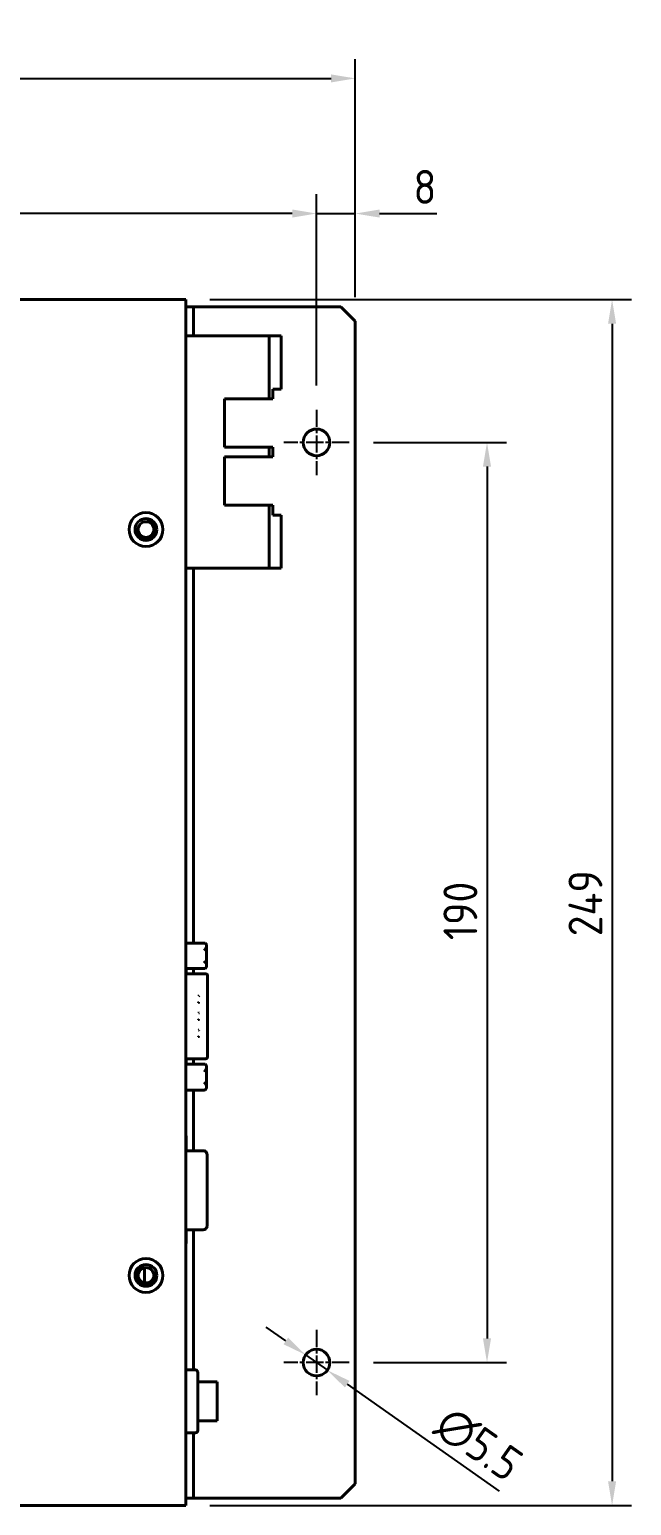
# Model space of a CAD drawing. Header units: millimetres. Extents: x 0 to 1682, y 0 to 1188.
# Drawn here: x 1071.9 to 1196.1, y 548.8 to 853.5 of the extents above; entities that cross this region are included whole.
import ezdxf

# ---------------------------------------------------------------- set-up
doc = ezdxf.new("R2010")
doc.units = ezdxf.units.MM
doc.header["$LTSCALE"] = 2
doc.linetypes.add('CHAIN', pattern=[0.3543, 0.2362, -0.0295, 0.0591, -0.0295])
for name, color, linetype, lineweight in [('가시적인 것(ISO)', 3, 'Continuous', 40), ('가시적인 좁은 것(ISO)', 3, 'Continuous', 35), ('중심 표식(ISO)', 1, 'Continuous', 25), ('치수(ISO)', 2, 'Continuous', 25)]:
    doc.layers.add(name, color=color, linetype=linetype, lineweight=lineweight)
doc.styles.add('치수 텍스트_PSTEK_POSCO', font='isocp.shx')
doc.dimstyles.new('치수_PSTEK_POSCO', dxfattribs={"dimscale": 2, "dimtxt": 3.5, "dimasz": 2.5, "dimexe": 2, "dimexo": 2.5, "dimgap": 1, "dimtad": 1, "dimrnd": 1e-08, "dimdsep": 46, "dimtxsty": '치수 텍스트_PSTEK_POSCO', "dimcen": 0.09, "dimdle": 10, "dimclrd": 7, "dimclre": 7, "dimclrt": 2, "dimadec": 1, "dimazin": 2, "dimtfac": 1, "dimtmove": 0, "dimatfit": 3, "dimfxl": 0, "dimtolj": 1, "dimlwd": -1, "dimlwe": -1, "dimarcsym": 0})

# ---------------------------------------------------------------- blocks, each defined once
blk = doc.blocks.new('*D21')
at = {"layer": 'Defpoints', "color": 0, "transparency": 16777216}
for p in [(1137.87, 768.27), (1137.87, 578.27), (1166.31, 578.27)]:
    blk.add_point(p, dxfattribs=at)
at = {"layer": '치수(ISO)', "color": 7, "transparency": 16777216}
for p, q in [((1142.87, 768.27), (1170.31, 768.27)), ((1166.31, 763.27), (1166.31, 583.27)), ((1142.87, 578.27), (1170.31, 578.27))]:
    blk.add_line(p, q, dxfattribs=at)
for points in [[(1165.47, 763.27), (1167.14, 763.27), (1166.31, 768.27)], [(1165.47, 583.27), (1167.14, 583.27), (1166.31, 578.27)]]:
    blk.add_solid(points, dxfattribs=at)
at = {"layer": '치수(ISO)', "color": 2, "transparency": 16777216, "insert": (1160.81, 665.48), "char_height": 7, "attachment_point": 4, "rotation": 90, "style": '치수 텍스트_PSTEK_POSCO'}
blk.add_mtext('\\A1;190', dxfattribs=at)
blk = doc.blocks.new('*D22')
at = {"layer": 'Defpoints', "color": 0, "transparency": 16777216}
for p in [(549.12, 815.52), (1131.12, 775.02), (549.12, 771.02)]:
    blk.add_point(p, dxfattribs=at)
at = {"layer": '치수(ISO)', "color": 7, "transparency": 16777216}
for p, q in [((549.12, 776.02), (549.12, 819.52)), ((1131.12, 780.02), (1131.12, 819.52)), ((1126.12, 815.52), (554.12, 815.52))]:
    blk.add_line(p, q, dxfattribs=at)
for points in [[(554.12, 816.35), (554.12, 814.69), (549.12, 815.52)], [(1126.12, 816.35), (1126.12, 814.69), (1131.12, 815.52)]]:
    blk.add_solid(points, dxfattribs=at)
at = {"layer": '치수(ISO)', "color": 2, "transparency": 16777216, "insert": (833.61, 821.02), "char_height": 7, "attachment_point": 4, "style": '치수 텍스트_PSTEK_POSCO'}
blk.add_mtext('\\A1;582', dxfattribs=at)
blk = doc.blocks.new('*D23')
at = {"layer": 'Defpoints', "color": 0, "transparency": 16777216}
for p in [(1139.12, 843.42), (539.12, 793.27), (1139.12, 793.27)]:
    blk.add_point(p, dxfattribs=at)
at = {"layer": '치수(ISO)', "color": 7, "transparency": 16777216}
for p, q in [((539.12, 798.27), (539.12, 847.42)), ((1139.12, 798.27), (1139.12, 847.42)), ((544.12, 843.42), (1134.12, 843.42))]:
    blk.add_line(p, q, dxfattribs=at)
for points in [[(544.12, 844.25), (544.12, 842.59), (539.12, 843.42)], [(1134.12, 844.25), (1134.12, 842.59), (1139.12, 843.42)]]:
    blk.add_solid(points, dxfattribs=at)
at = {"layer": '치수(ISO)', "color": 2, "transparency": 16777216, "insert": (832.61, 848.92), "char_height": 7, "attachment_point": 4, "style": '치수 텍스트_PSTEK_POSCO'}
blk.add_mtext('\\A1;600', dxfattribs=at)
blk = doc.blocks.new('*D24')
at = {"layer": 'Defpoints', "color": 0, "transparency": 16777216}
for p in [(1139.12, 815.52), (1139.12, 793.27), (1131.12, 775.02)]:
    blk.add_point(p, dxfattribs=at)
at = {"layer": '치수(ISO)', "color": 7, "transparency": 16777216}
for p, q in [((1131.12, 780.02), (1131.12, 819.52)), ((1139.12, 798.27), (1139.12, 819.52)), ((1126.12, 815.52), (1121.12, 815.52)), ((1131.12, 815.52), (1139.12, 815.52)), ((1144.12, 815.52), (1155.92, 815.52))]:
    blk.add_line(p, q, dxfattribs=at)
for points in [[(1126.12, 816.35), (1126.12, 814.69), (1131.12, 815.52)], [(1144.12, 816.35), (1144.12, 814.69), (1139.12, 815.52)]]:
    blk.add_solid(points, dxfattribs=at)
at = {"layer": '치수(ISO)', "color": 2, "transparency": 16777216, "insert": (1151.12, 821.02), "char_height": 7, "attachment_point": 4, "style": '치수 텍스트_PSTEK_POSCO'}
blk.add_mtext('\\A1;8', dxfattribs=at)
blk = doc.blocks.new('*D25')
at = {"layer": 'Defpoints', "color": 0, "transparency": 16777216}
for p in [(1128.87, 579.86), (1133.37, 576.69)]:
    blk.add_point(p, dxfattribs=at)
at = {"layer": '치수(ISO)', "color": 7, "transparency": 16777216}
for p, q in [((1124.79, 582.74), (1120.7, 585.62)), ((1128.87, 579.86), (1133.37, 576.69)), ((1137.46, 573.81), (1168.81, 551.71))]:
    blk.add_line(p, q, dxfattribs=at)
for points in [[(1125.27, 583.42), (1124.31, 582.06), (1128.87, 579.86)], [(1137.94, 574.49), (1136.98, 573.13), (1133.37, 576.69)]]:
    blk.add_solid(points, dxfattribs=at)
at = {"layer": '치수(ISO)', "color": 2, "transparency": 16777216, "insert": (1156.94, 566.8), "char_height": 7, "attachment_point": 4, "rotation": 324.8206, "style": '치수 텍스트_PSTEK_POSCO'}
blk.add_mtext('\\A1;∅5.5', dxfattribs=at)
blk = doc.blocks.new('*D36')
at = {"layer": 'Defpoints', "color": 0, "transparency": 16777216}
for p in [(1104.12, 797.77), (1104.12, 548.77), (1192.12, 548.77)]:
    blk.add_point(p, dxfattribs=at)
at = {"layer": '치수(ISO)', "color": 7, "transparency": 16777216}
for p, q in [((1109.12, 797.77), (1196.12, 797.77)), ((1192.12, 792.77), (1192.12, 553.77)), ((1109.12, 548.77), (1196.12, 548.77))]:
    blk.add_line(p, q, dxfattribs=at)
for points in [[(1191.29, 792.77), (1192.95, 792.77), (1192.12, 797.77)], [(1191.29, 553.77), (1192.95, 553.77), (1192.12, 548.77)]]:
    blk.add_solid(points, dxfattribs=at)
at = {"layer": '치수(ISO)', "color": 2, "transparency": 16777216, "insert": (1186.62, 666.28), "char_height": 7, "attachment_point": 4, "rotation": 90, "style": '치수 텍스트_PSTEK_POSCO'}
blk.add_mtext('\\A1;249', dxfattribs=at)

msp = doc.modelspace()

# ---------------------------------------------------------------- linework, layer by layer
at = {"layer": '가시적인 것(ISO)'}
for p, q in [((564.1219, 797.7729), (1104.1219, 797.7729)), ((1104.1219, 795.7729), (1104.1219, 797.7729)), ((1105.7219, 796.2729), (1104.1219, 796.2729)), ((1104.1219, 550.7729), (1104.1219, 795.7729)), ((1105.7219, 796.2729), (1105.7219, 790.2729)), ((1105.7219, 796.2729), (1107.3219, 796.2729)), ((1107.3219, 796.2729), (1136.1219, 796.2729)), ((1136.1219, 796.2729), (1139.1219, 793.2729)), ((1139.1219, 793.2729), (1139.1219, 553.2729)), ((1104.1219, 790.2729), (1119.3219, 790.2729)), ((1121.3219, 790.2729), (1119.3219, 790.2729)), ((1121.3219, 790.2729), (1123.8219, 790.2729)), ((1121.3219, 777.2729), (1121.3219, 790.2729)), ((1123.8219, 779.2729), (1123.8219, 790.2729)), ((1112.1219, 777.2729), (1112.1219, 767.2729)), ((1119.3219, 777.2729), (1112.1219, 777.2729)), ((1119.3219, 777.2729), (1121.3219, 777.2729)), ((1121.3219, 777.2729), (1122.1219, 777.2729)), ((1122.1219, 779.2729), (1122.1219, 777.2729)), ((1123.8219, 779.2729), (1122.1219, 779.2729)), ((1112.1219, 767.2729), (1119.3219, 767.2729)), ((1112.1219, 765.2729), (1119.3219, 765.2729)), ((1112.1219, 755.2729), (1112.1219, 765.2729)), ((1121.3219, 767.2729), (1119.3219, 767.2729)), ((1121.3219, 765.2729), (1119.3219, 765.2729)), ((1122.1219, 767.2729), (1121.3219, 767.2729)), ((1121.3219, 765.2729), (1121.3219, 767.2729)), ((1122.1219, 765.2729), (1121.3219, 765.2729)), ((1122.1219, 767.2729), (1122.1219, 765.2729)), ((1119.3219, 755.2729), (1112.1219, 755.2729)), ((1119.3219, 755.2729), (1121.3219, 755.2729)), ((1121.3219, 755.2729), (1122.1219, 755.2729)), ((1121.3219, 742.2729), (1121.3219, 755.2729)), ((1122.1219, 755.2729), (1122.1219, 753.2729)), ((1122.1219, 753.2729), (1123.8219, 753.2729)), ((1123.8219, 742.2729), (1123.8219, 753.2729)), ((1104.1219, 742.2729), (1119.3219, 742.2729)), ((1105.7219, 742.2729), (1105.7219, 664.8884)), ((1121.3219, 742.2729), (1119.3219, 742.2729)), ((1121.3219, 742.2729), (1123.8219, 742.2729)), ((1108.1719, 664.8884), (1104.1219, 664.8884)), ((1108.4219, 663.3271), (1108.4219, 664.3884)), ((1108.1719, 663.5771), (1107.9219, 663.3271)), ((1108.4219, 661.2044), (1108.4219, 663.3271)), ((1108.1719, 659.6431), (1104.1219, 659.6431)), ((1108.2219, 658.5501), (1104.1219, 658.5501)), ((1104.2219, 659.2542), (1104.2219, 658.5501)), ((1105.7219, 659.6431), (1105.7219, 658.5501)), ((1108.1719, 660.9544), (1107.9219, 661.2044)), ((1108.4219, 660.1431), (1108.4219, 661.2044)), ((1108.6219, 643.5856), (1108.6219, 655.9603)), ((1106.8166, 653.9975), (1106.7666, 653.9475)), ((1106.8202, 654.0011), (1106.8166, 653.9975)), ((1106.8701, 654.0511), (1106.8202, 654.0011)), ((1106.8166, 650.4675), (1106.7666, 650.4175)), ((1106.8202, 650.4711), (1106.8166, 650.4675)), ((1106.8701, 650.5211), (1106.8202, 650.4711)), ((1106.8166, 646.9375), (1106.7666, 646.8875)), ((1106.8202, 646.9411), (1106.8166, 646.9375)), ((1106.8701, 646.9911), (1106.8202, 646.9411)), ((1108.2219, 640.9956), (1104.1219, 640.9956)), ((1105.7219, 640.9956), (1105.7219, 639.8776)), ((1108.1719, 639.8776), (1104.1219, 639.8776)), ((1104.2219, 639.9252), (1104.2219, 639.8776)), ((1108.1719, 638.5663), (1107.9219, 638.3163)), ((1108.4219, 638.3163), (1108.4219, 639.3776)), ((1108.4219, 636.1936), (1108.4219, 638.3163)), ((1104.1219, 634.5549), (1107.9219, 634.5549)), ((1105.7219, 634.5549), (1105.7219, 622.0279)), ((1108.1719, 635.9436), (1107.9219, 636.1936)), ((1108.4219, 635.1323), (1108.4219, 636.1936)), ((1104.1219, 625.0598), (1104.2219, 625.0598)), ((1104.2219, 625.0598), (1104.2219, 623.7113)), ((1104.1219, 623.7113), (1104.2219, 623.7113)), ((1104.1219, 623.0565), (1104.2219, 623.0565)), ((1107.7281, 622.0279), (1104.1219, 622.0279)), ((1104.2219, 623.7113), (1104.2219, 623.0565)), ((1104.2219, 623.0565), (1104.2219, 622.0279)), ((1108.5219, 621.3279), (1108.5219, 620.4402)), ((1108.5219, 619.6629), (1108.5219, 620.4402)), ((1108.5219, 619.6629), (1108.5219, 608.0629)), ((1108.5219, 607.2856), (1108.5219, 608.0629)), ((1108.5219, 607.2856), (1108.5219, 606.3979)), ((1107.7281, 605.6979), (1104.1219, 605.6979)), ((1104.1219, 605.6724), (1104.2219, 605.6724)), ((1104.1219, 605.3936), (1104.2219, 605.3936)), ((1104.2219, 603.8701), (1104.2219, 602.8653)), ((1105.7219, 605.6979), (1105.7219, 576.7729)), ((1104.1219, 602.8653), (1104.2219, 602.8653)), ((1095.6219, 594.6799), (1095.6219, 597.8659)), ((1095.6219, 597.8412), (1095.6319, 597.8412)), ((1095.6219, 597.7922), (1095.6319, 597.7922)), ((1095.6219, 597.7682), (1095.6319, 597.7682)), ((1095.6319, 597.8677), (1095.6319, 597.8412)), ((1095.6319, 597.7922), (1095.6319, 597.7682)), ((1095.6219, 596.529), (1095.6319, 596.529)), ((1095.6219, 596.3427), (1095.6319, 596.3427)), ((1095.6219, 596.0084), (1095.6319, 596.0084)), ((1095.6219, 595.2516), (1095.6319, 595.2516)), ((1095.6219, 594.9913), (1095.6319, 594.9913)), ((1095.6219, 594.9586), (1095.6319, 594.9586)), ((1095.6319, 595.7906), (1095.6319, 595.2516)), ((1095.6319, 594.9913), (1095.6319, 594.9586)), ((1095.6319, 594.9586), (1095.6319, 594.678)), ((1096.3963, 594.7229), (1095.6319, 594.7229)), ((1106.1219, 576.7729), (1104.1219, 576.7729)), ((1106.6219, 564.2729), (1106.6219, 576.2729)), ((1110.6219, 574.2729), (1106.6219, 574.2729)), ((1110.6219, 574.2729), (1110.6219, 566.2729)), ((1106.1219, 563.7729), (1104.1219, 563.7729)), ((1105.7219, 563.7729), (1105.7219, 550.2729)), ((1106.6219, 566.2729), (1110.6219, 566.2729)), ((1139.1219, 553.2729), (1136.1219, 550.2729)), ((1104.1219, 548.7729), (564.1219, 548.7729)), ((1104.1219, 548.7729), (1104.1219, 550.7729)), ((1105.7219, 550.2729), (1104.1219, 550.2729)), ((1105.7219, 550.2729), (1107.3219, 550.2729)), ((1136.1219, 550.2729), (1107.3219, 550.2729))]:
    msp.add_line(p, q, dxfattribs=at)
for centre, radius in [((1131.1219, 768.2729), 2.75), ((1095.9219, 750.2729), 3.5), ((1095.9219, 750.2729), 2.25), ((1095.9219, 750.2729), 1.621), ((1095.9219, 596.2729), 3.5), ((1095.9219, 596.2729), 2.25), ((1095.9219, 596.2729), 1.621), ((1131.1219, 578.2729), 2.75)]:
    msp.add_circle(centre, radius, dxfattribs=at)
for centre, radius, start, end in [((1107.7281, 621.2279), 0.8, 7.181437, 90), ((1107.7281, 606.4979), 0.8, 270, 352.818563), ((1106.1219, 576.2729), 0.5, 0, 90), ((1106.1219, 564.2729), 0.5, 270, 0)]:
    msp.add_arc(centre, radius, start, end, dxfattribs=at)
for centre, major_axis, ratio, start_param, end_param in [((1107.9219, 664.3884), (0.433, 0.433), 0.57735027, 0.52359878, 1.04719755), ((1107.9219, 664.3884), (0, 0.5774), 0.8660254, 4.71238898, 5.75958653), ((1107.9219, 663.3271), (-0.433, 0.433), 0.57735027, 4.71238898, 5.23598776), ((1107.9219, 663.3271), (0.5, 0), 0.57735027, 0, 1.04719755), ((1107.9219, 661.2044), (0.433, 0.433), 0.57735027, 4.1887902, 4.71238898), ((1107.9219, 660.1431), (-0.433, 0.433), 0.57735027, 2.0943951, 2.61799388), ((1107.9219, 661.2044), (-0.5, 0), 0.57735027, 2.0943951, 3.14159265), ((1107.9219, 660.1431), (0, 0.5774), 0.8660254, 3.66519143, 4.71238898), ((1107.9219, 639.3776), (0.433, 0.433), 0.57735027, 0.52359878, 1.04719755), ((1107.9219, 638.3163), (-0.433, 0.433), 0.57735027, 4.71238898, 5.23598776), ((1107.9219, 639.3776), (0, 0.5774), 0.8660254, 4.71238898, 5.75958653), ((1107.9219, 638.3163), (0.5, 0), 0.57735027, 0, 1.04719755), ((1107.9219, 636.1936), (0.433, 0.433), 0.57735027, 4.1887902, 4.71238898), ((1107.9219, 635.1323), (0, 0.5774), 0.8660254, 3.14159265, 4.71238898), ((1107.9219, 636.1936), (-0.5, 0), 0.57735027, 2.0943951, 3.14159265)]:
    msp.add_ellipse(centre, major_axis=major_axis, ratio=ratio, start_param=start_param, end_param=end_param, dxfattribs=at)
for points in [[(1104.2219, 659.6431), (1104.2219, 659.4779), (1104.2219, 659.2542)], [(1104.2219, 640.9956), (1104.2219, 640.9841), (1104.2219, 640.9722)], [(1104.2219, 640.9722), (1104.2219, 640.781), (1104.2219, 640.2818), (1104.2219, 639.9252)], [(1104.2219, 605.6979), (1104.2219, 605.6826), (1104.2219, 605.6724)], [(1104.2219, 605.3936), (1104.2219, 605.2925), (1104.2219, 605.1408), (1104.2219, 604.9171)], [(1104.2219, 604.9171), (1104.2219, 604.7259), (1104.2219, 604.2267), (1104.2219, 603.8701)]]:
    msp.add_open_spline(points, degree=2, dxfattribs=at)
for points, knots in [([(1108.2219, 658.5502), (1108.2648, 658.5502), (1108.3084, 658.5431), (1108.3902, 658.5156), (1108.4296, 658.4948), (1108.4985, 658.4423), (1108.5291, 658.41), (1108.5776, 658.3381), (1108.5962, 658.2977), (1108.6123, 658.2389), (1108.6158, 658.2215), (1108.6206, 658.1862), (1108.6219, 658.1681), (1108.6219, 658.1502)], [0, 0, 0, 0, 0.0128968905, 0.0128968905, 0.0259018663, 0.0259018663, 0.038903538, 0.038903538, 0.0519062958, 0.0519062958, 0.0572027756, 0.0572027756, 0.0625960021, 0.0625960021, 0.0625960021, 0.0625960021]), ([(1108.6219, 655.9603), (1108.6219, 656.1195), (1108.6219, 656.275), (1108.6219, 656.5799), (1108.6219, 656.7308), (1108.6219, 657.0175), (1108.6219, 657.153), (1108.6219, 657.4073), (1108.6219, 657.5241), (1108.6219, 657.7273), (1108.6219, 657.8155), (1108.6219, 657.9621), (1108.6219, 658.0196), (1108.6219, 658.1054), (1108.6219, 658.1334), (1108.6219, 658.1483), (1108.6219, 658.1494), (1108.6219, 658.1502)], [-1, -1, -1, -1, -0.875, -0.875, -0.75, -0.75, -0.625, -0.625, -0.5, -0.5, -0.375, -0.375, -0.25, -0.25, -0.125, -0.125, -0.083293231, -0.083293231, -0.083293231, -0.083293231]), ([(1106.7674, 652.6081), (1106.7674, 652.6081), (1106.7674, 652.6081), (1106.7675, 652.6081), (1106.7676, 652.6082), (1106.7677, 652.6082), (1106.7678, 652.6082), (1106.7679, 652.6083), (1106.7679, 652.6083), (1106.7682, 652.6086), (1106.7684, 652.6088), (1106.7688, 652.6098), (1106.769, 652.6109), (1106.7693, 652.615), (1106.7692, 652.6187), (1106.7687, 652.6279), (1106.7682, 652.6333), (1106.7672, 652.647), (1106.7667, 652.6539), (1106.7666, 652.6578), (1106.7666, 652.6579), (1106.7666, 652.658)], [0, 0, 0, 0, 0.00004791905, 0.00004791905, 0.00015015683, 0.00015015683, 0.00022935766, 0.00022935766, 0.00035493408, 0.00035493408, 0.00078983022, 0.00078983022, 0.00186585088, 0.00186585088, 0.00374476259, 0.00374476259, 0.00562544377, 0.00562544377, 0.00812220429, 0.00812220429, 0.00819232652, 0.00819232652, 0.00819232652, 0.00819232652]), ([(1106.7674, 649.0781), (1106.7674, 649.0781), (1106.7674, 649.0781), (1106.7675, 649.0781), (1106.7676, 649.0782), (1106.7677, 649.0782), (1106.7678, 649.0782), (1106.7679, 649.0783), (1106.7679, 649.0783), (1106.7682, 649.0786), (1106.7684, 649.0788), (1106.7688, 649.0798), (1106.769, 649.0809), (1106.7693, 649.085), (1106.7692, 649.0887), (1106.7687, 649.0979), (1106.7682, 649.1033), (1106.7672, 649.117), (1106.7667, 649.1239), (1106.7666, 649.1278), (1106.7666, 649.1279), (1106.7666, 649.128)], [0, 0, 0, 0, 0.00003494789, 0.00003494789, 0.00013931159, 0.00013931159, 0.00022926294, 0.00022926294, 0.00035479432, 0.00035479432, 0.0007895345, 0.0007895345, 0.00186516928, 0.00186516928, 0.00374340718, 0.00374340718, 0.0056234139, 0.0056234139, 0.0081192793, 0.0081192793, 0.0081893764, 0.0081893764, 0.0081893764, 0.0081893764]), ([(1106.7674, 645.5481), (1106.7674, 645.5481), (1106.7674, 645.5481), (1106.7675, 645.5481), (1106.7676, 645.5482), (1106.7677, 645.5482), (1106.7678, 645.5482), (1106.7679, 645.5483), (1106.7679, 645.5483), (1106.7682, 645.5486), (1106.7684, 645.5488), (1106.7688, 645.5498), (1106.769, 645.5509), (1106.7693, 645.555), (1106.7692, 645.5587), (1106.7687, 645.5679), (1106.7682, 645.5733), (1106.7672, 645.587), (1106.7667, 645.5939), (1106.7666, 645.5978), (1106.7666, 645.5979), (1106.7666, 645.598)], [0, 0, 0, 0, 0.00004791905, 0.00004791905, 0.00015015684, 0.00015015684, 0.00022935768, 0.00022935768, 0.0003549341, 0.0003549341, 0.00078983027, 0.00078983027, 0.001865851, 0.001865851, 0.00374476283, 0.00374476283, 0.00562544413, 0.00562544413, 0.008122205, 0.008122205, 0.00819232724, 0.00819232724, 0.00819232724, 0.00819232724]), ([(1108.6219, 641.3956), (1108.6219, 641.3956), (1108.6219, 641.3975), (1108.6219, 641.4123), (1108.6219, 641.44), (1108.6219, 641.526), (1108.6219, 641.5836), (1108.6219, 641.7302), (1108.6219, 641.8185), (1108.6219, 642.0216), (1108.6219, 642.1383), (1108.6219, 642.3926), (1108.6219, 642.5279), (1108.6219, 642.8136), (1108.6219, 642.9651), (1108.6219, 643.2707), (1108.6219, 643.4264), (1108.6219, 643.5856)], [-0.916420124, -0.916420124, -0.916420124, -0.916420124, -0.875, -0.875, -0.75, -0.75, -0.625, -0.625, -0.5, -0.5, -0.375, -0.375, -0.25, -0.25, -0.125, -0.125, 0, 0, 0, 0]), ([(1108.6219, 641.3956), (1108.6218, 641.3526), (1108.6147, 641.309), (1108.5872, 641.2272), (1108.5664, 641.1879), (1108.5139, 641.1189), (1108.4815, 641.0883), (1108.4097, 641.0398), (1108.3693, 641.0213), (1108.2932, 641.0005), (1108.2574, 640.9956), (1108.2219, 640.9956)], [0, 0, 0, 0, 0.0128980564, 0.0128980564, 0.0259040907, 0.0259040907, 0.038906191, 0.038906191, 0.0519083692, 0.0519083692, 0.0625638395, 0.0625638395, 0.0625638395, 0.0625638395]), ([(1095.6319, 597.7682), (1095.6319, 597.7536), (1095.6319, 597.7339), (1095.6319, 597.6836), (1095.6319, 597.6543), (1095.6319, 597.5791), (1095.6319, 597.524), (1095.6319, 597.3713), (1095.6319, 597.288), (1095.6319, 597.2041)], [-0.0926584804, -0.0926584804, -0.0926584804, -0.0926584804, -0.0703699531, -0.0703699531, -0.0494454454, -0.0494454454, -0.0251735156, -0.0251735156, 0, 0, 0, 0]), ([(1095.6319, 597.2041), (1095.6319, 597.1521), (1095.6319, 597.1005), (1095.6319, 597.0001), (1095.6319, 596.9524), (1095.6319, 596.813), (1095.6319, 596.755), (1095.6319, 596.6562), (1095.6319, 596.6147), (1095.6319, 596.5456), (1095.6319, 596.5356), (1095.6319, 596.529)], [-0.0753913136, -0.0753913136, -0.0753913136, -0.0753913136, -0.070270412, -0.070270412, -0.0653062478, -0.0653062478, -0.0552225129, -0.0552225129, -0.0341448505, -0.0341448505, 0, 0, 0, 0]), ([(1095.6319, 596.3427), (1095.6319, 596.3401), (1095.6319, 596.3362), (1095.6319, 596.3053), (1095.6319, 596.2815), (1095.6319, 596.229), (1095.6319, 596.1947), (1095.6319, 596.1178), (1095.6319, 596.0634), (1095.6319, 596.0084)], [-0.0389968565, -0.0389968565, -0.0389968565, -0.0389968565, -0.033276011, -0.033276011, -0.0268270295, -0.0268270295, -0.0167091334, -0.0167091334, 0, 0, 0, 0]), ([(1095.6319, 596.0084), (1095.6319, 595.9792), (1095.6319, 595.946), (1095.6319, 595.8754), (1095.6319, 595.8316), (1095.6319, 595.7906)], [-0.0211738839, -0.0211738839, -0.0211738839, -0.0211738839, -0.012295192, -0.012295192, 0, 0, 0, 0])]:
    msp.add_open_spline(points, degree=3, knots=knots, dxfattribs=at)
at = {"layer": '가시적인 좁은 것(ISO)'}
for centre, start, end in [((1095.9219, 750.2729), 170, 80), ((1095.9219, 596.2729), 100, 10)]:
    msp.add_arc(centre, 2, start, end, dxfattribs=at)
at = {"layer": '중심 표식(ISO)', "linetype": 'CHAIN', "ltscale": 7.50055}
for p, q in [((1131.1219, 775.0229), (1131.1219, 761.5229)), ((1137.8719, 768.2729), (1124.3719, 768.2729)), ((1131.1219, 585.0229), (1131.1219, 571.5229)), ((1137.8719, 578.2729), (1124.3719, 578.2729))]:
    msp.add_line(p, q, dxfattribs=at)

# ---------------------------------------------------------------- dimensions: what is measured, and where the dimension line sits
at = {"layer": '치수(ISO)', "color": 7}
dim = msp.add_linear_dim(base=(1139.1219, 843.4197), p1=(539.1219, 793.2729), p2=(1139.1219, 793.2729), dimstyle='치수_PSTEK_POSCO', override={"dimdec": 2, "dimtp": 0, "dimtm": 0, "dimtdec": 2, "dimtofl": 0, "dimatfit": 1}, dxfattribs=at)
dim.commit()
dim.dimension.update_dxf_attribs({"geometry": '*D23', "text_midpoint": (839.1219, 843.4197), "dimtype": 160})
for base, p1, p2, angle, override, picture, middle in [((549.1219, 815.5202), (1131.1219, 775.0229), (549.1219, 771.0229), 180, {"dimdec": 2, "dimtp": 0, "dimtm": 0, "dimtdec": 2, "dimtofl": 0, "dimatfit": 1}, '*D22', (840.1219, 815.5202)), ((1139.1219, 815.5202), (1131.1219, 775.0229), (1139.1219, 793.2729), 180, {"dimdec": 2, "dimtp": 0, "dimtm": 0, "dimtdec": 2, "dimtofl": 1, "dimatfit": 1}, '*D24', (1152.5219, 815.5202)), ((1192.1209, 548.7729), (1104.1219, 797.7729), (1104.1219, 548.7729), 270, {"dimdec": 2, "dimtp": 0, "dimtm": 0, "dimtdec": 2, "dimtofl": 0, "dimatfit": 1}, '*D36', (1192.1209, 673.2729)), ((1166.3075, 578.2729), (1137.8719, 768.2729), (1137.8719, 578.2729), 90, {"dimdec": 2, "dimtp": 0, "dimtm": 0, "dimtdec": 2, "dimtofl": 0, "dimatfit": 1}, '*D21', (1166.3075, 671.0991))]:
    dim = msp.add_linear_dim(base=base, p1=p1, p2=p2, angle=angle, dimstyle='치수_PSTEK_POSCO', override=override, dxfattribs=at)
    dim.commit()
    dim.dimension.update_dxf_attribs({"geometry": picture, "text_midpoint": middle, "dimtype": 160})
dim = msp.add_diameter_dim_2p(p1=(1128.8741, 579.8573), p2=(1133.3696, 576.6885), dimstyle='치수_PSTEK_POSCO', override={"dimdec": 2, "dimlfac": 1, "dimtp": 0, "dimtm": 0, "dimtdec": 2, "dimatfit": 2}, dxfattribs=at)
dim.commit()
dim.dimension.update_dxf_attribs({"geometry": '*D25', "text_midpoint": (1160.4726, 557.584), "dimtype": 163})

doc.saveas('drawing.dxf')
